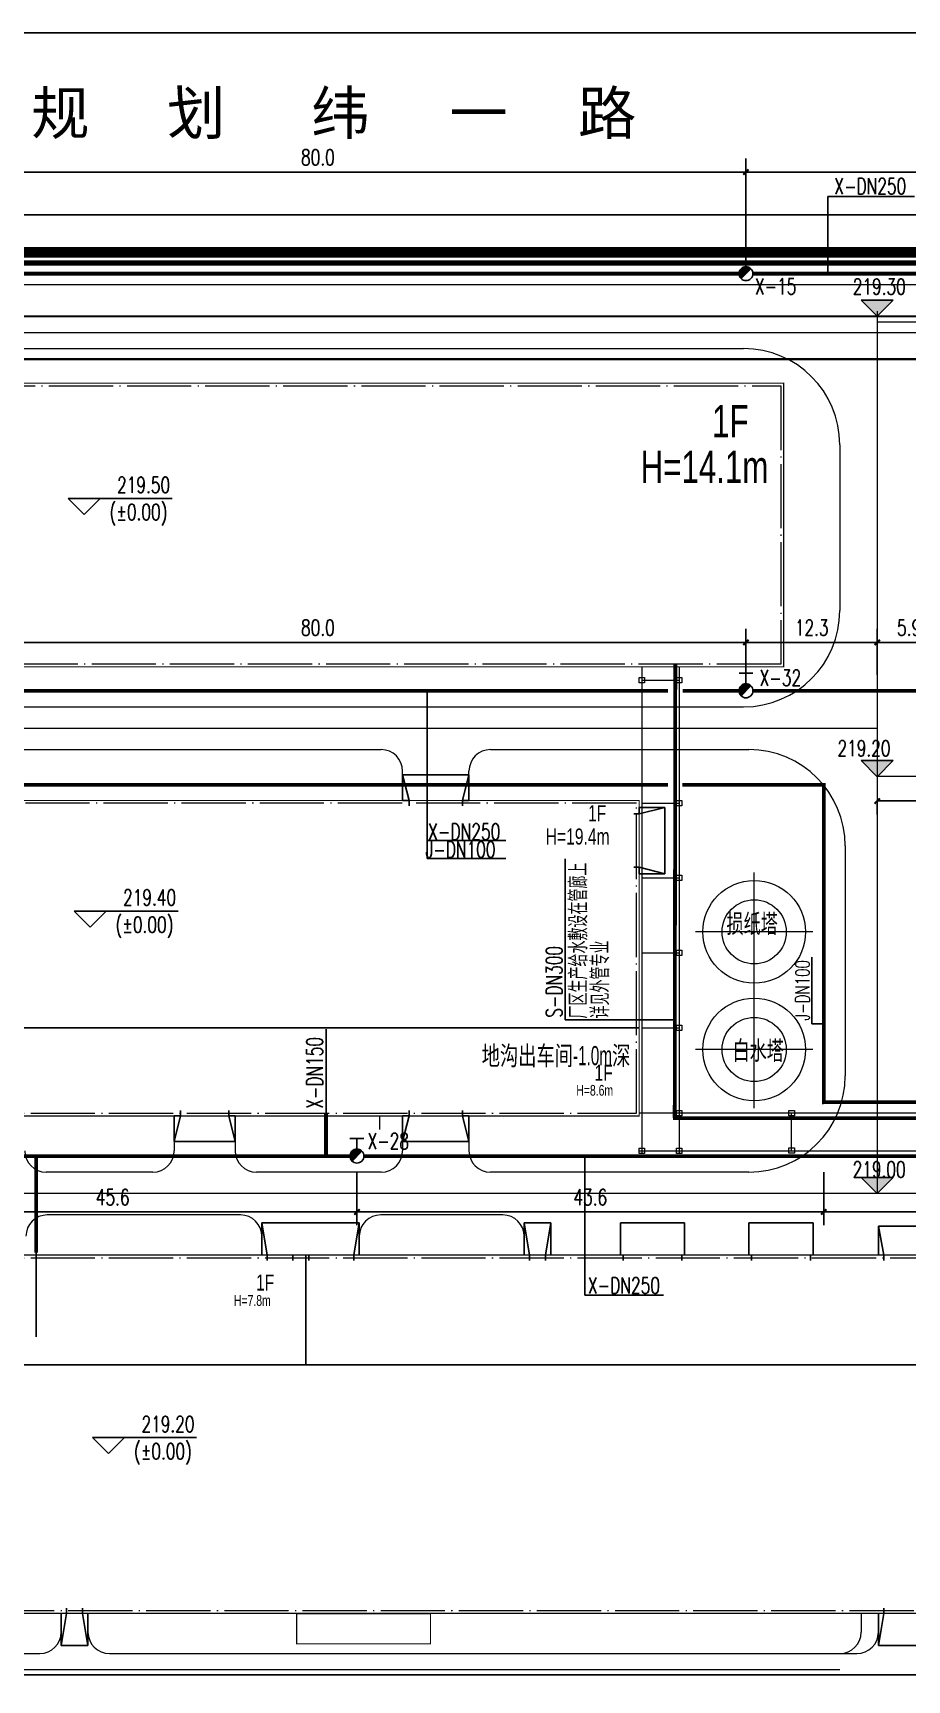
# Model space of a CAD drawing. Header units: metres. Extents: x 497246 to 997717, y 2998582 to 5998198.
# Drawn here: x 499333.1 to 499414.8, y 2999120.8 to 2999274.8 of the extents above; entities that cross this region are included whole.
import ezdxf
from ezdxf.enums import TextEntityAlignment as Align

# ---------------------------------------------------------------- set-up
doc = ezdxf.new("R2010")
doc.units = ezdxf.units.M
doc.header["$LTSCALE"] = 1000
for name, pattern in [('ACAD_ISO05W100', [34, 24, -3, 0.5, -3, 0.5, -3]), ('DASH', [0.35, 0.25, -0.1]), ('DASHED', [19.05, 12.7, -6.35]), ('DOTE', [2.42, 2, -0.2, 0.02, -0.2]), ('HIDDEN', [0.375, 0.25, -0.125]), ('PHANTOM2', [31.75, 15.875, -3.175, 3.175, -3.175, 3.175, -3.175])]:
    doc.linetypes.add(name, pattern=pattern)
doc.layers.get('0').update_dxf_attribs({"linetype": 'CONTINUOUS'})
doc.layers.get('Defpoints').update_dxf_attribs({"linetype": 'CONTINUOUS'})
for name, color, linetype in [('00-路名', 210, 'CONTINUOUS'), ('DIM_ELEV', 3, 'CONTINUOUS'), ('EQUIP_消火栓', 7, 'CONTINUOUS'), ('PIPE-消防', 1, 'CONTINUOUS'), ('PIPE-给水', 3, 'CONTINUOUS'), ('PUB_TEXT', 7, 'CONTINUOUS'), ('RD-侧石线', 5, 'CONTINUOUS'), ('RD-红线', 7, 'CONTINUOUS'), ('STAIR', 2, 'CONTINUOUS'), ('TWT_DIM', 3, 'CONTINUOUS'), ('围墙', 6, 'FENCELINE2'), ('图例层', 7, 'CONTINUOUS'), ('建筑', 7, 'CONTINUOUS'), ('建筑门坡散水', 9, 'CONTINUOUS'), ('文字', 255, 'CONTINUOUS'), ('用地边界', 7, 'CONTINUOUS'), ('红线', 1, 'PHANTOM2')]:
    doc.layers.add(name, color=color, linetype=linetype)
doc.layers.add('建筑轴线', color=1, linetype='DOTE', lineweight=15, plot=False)
for name, color, linetype, lineweight in [('桁架-管廊', 6, 'CONTINUOUS', 0), ('细线', 7, 'CONTINUOUS', 18), ('设备', 253, 'CONTINUOUS', 15), ('道路', 4, 'CONTINUOUS', 15), ('道路中线', 1, 'DOTE', 13)]:
    doc.layers.add(name, color=color, linetype=linetype, lineweight=lineweight)
doc.styles.add('_HZTXT', font='txt.shx', dxfattribs={"width": 0.8, "bigfont": 'HZTXT.shx'})
doc.styles.add('_TCH_DIM', font='SIMPLEX', dxfattribs={"bigfont": 'GBCBIG'})
doc.styles.add('_TCH_DIM_T3', font='SIMPLEX', dxfattribs={"width": 0.705882, "bigfont": 'GBCBIG'})
doc.styles.add('CLWD', font='ARIALN.TTF')
doc.styles.add('HZTXT', font='txt', dxfattribs={"width": 0.7, "bigfont": 'HZTXT'})
doc.styles.add('TG_LINETYPE', font='SIMPLEX', dxfattribs={"width": 0.8, "height": 3, "bigfont": 'HZTXT'})
doc.styles.add('亨利项目总图布置_2022_8_8_t3--03$0$亨利项目总图布置_2022_8_8_t3--02$0$CEC', font='ARIALN.TTF')
doc.styles.add('正等线体', font='simhei.ttf')
doc.linetypes.add('FENCELINE2', pattern='A,6.35,-2.54,[132,ltypeshp.shx,S=2.54,R=0,X=-2.54,Y=0],-2.54,25.4', length=36.83)
doc.linetypes.add('TG_J', pattern='A,2,-0.3,["J",TG_LINETYPE,S=0.1,R=0,X=-0.23,Y=-0.15],0', length=2.3)
doc.linetypes.add('TG_QS', pattern='A,3,-0.6,["QS",TG_LINETYPE,S=0.1,R=0,X=-0.52,Y=-0.15],0', length=3.6)
doc.linetypes.add('TG_S', pattern='A,2,-0.6,["S",TG_LINETYPE,S=0.1,R=0,X=-0.52,Y=-0.15],0', length=2.6)
doc.linetypes.add('TG_X', pattern='A,3,-0.3,["X",TG_LINETYPE,S=0.1,R=0,X=-0.23,Y=-0.15],0', length=3.3)
doc.dimstyles.new('_TWT_ARCH&&1', dxfattribs={"dimtxt": 1.4875, "dimasz": 0.5, "dimexe": 1.25, "dimexo": 1.5, "dimgap": 0.63125, "dimtad": 1, "dimdec": 1, "dimzin": 0, "dimdsep": 46, "dimtxsty": '_TCH_DIM_T3', "dimblk": 'ARCHTICK', "dimcen": 0.09, "dimclrt": 7, "dimazin": 2, "dimtfac": 1, "dimtdec": 1, "dimtix": 1, "dimtmove": 2, "dimatfit": 3, "dimfxl": 1, "dimtolj": 1, "dimtzin": 0, "dimarcsym": 0})

# ---------------------------------------------------------------- blocks, each defined once
blk = doc.blocks.new('A$C8b354ef7')
at = {"layer": '设备', "color": 1, "linetype": 'DOTE'}
for p, q in [((5.49, 0), (5.49, 11.02)), ((0, 5.51), (10.97, 5.51))]:
    blk.add_line(p, q, dxfattribs=at)
at = {"layer": '设备'}
blk.add_circle((5.49, 5.47), 4.8, dxfattribs=at)
at = {"layer": '设备', "linetype": 'HIDDEN'}
blk.add_circle((5.49, 5.47), 3, dxfattribs=at)
blk = doc.blocks.new('_ArchTick')
at = {"color": 0, "linetype": 'ByBlock', "const_width": 0.4}
blk.add_lwpolyline([(-0.5, -0.5), (0.5, 0.5)], dxfattribs=at)
blk = doc.blocks.new('*D332')
at = {"layer": 'Defpoints', "color": 0, "transparency": 16777216}
for p in [(499417.96, 2999217.86), (499412.02, 2999213.33), (499417.96, 2999213.33)]:
    blk.add_point(p, dxfattribs=at)
at = {"layer": 'TWT_DIM', "color": 0, "lineweight": -2, "transparency": 16777216}
for p, q in [((499412.02, 2999214.83), (499412.02, 2999219.11)), ((499417.96, 2999214.83), (499417.96, 2999219.11)), ((499412.02, 2999217.86), (499417.96, 2999217.86))]:
    blk.add_line(p, q, dxfattribs=at)
at = {"layer": 'TWT_DIM', "color": 0, "lineweight": -2, "transparency": 16777216, "xscale": 0.5, "yscale": 0.5, "zscale": 0.5, "rotation": 180}
blk.add_blockref('_ArchTick', (499412.02, 2999217.86), dxfattribs=at)
at = {"layer": 'TWT_DIM', "color": 0, "lineweight": -2, "transparency": 16777216, "xscale": 0.5, "yscale": 0.5, "zscale": 0.5}
blk.add_blockref('_ArchTick', (499417.96, 2999217.86), dxfattribs=at)
at = {"layer": 'TWT_DIM', "color": 7, "transparency": 16777216, "insert": (499414.99, 2999219.23), "char_height": 1.488, "attachment_point": 5, "style": '_TCH_DIM_T3'}
blk.add_mtext('\\A1;5.9', dxfattribs=at)
blk = doc.blocks.new('*D333')
at = {"layer": 'Defpoints', "color": 0, "transparency": 16777216}
for p in [(499412.02, 2999204.23), (499430.96, 2999204.23), (499430.96, 2999203.03)]:
    blk.add_point(p, dxfattribs=at)
at = {"layer": 'TWT_DIM', "color": 0, "lineweight": -2, "transparency": 16777216}
for p, q in [((499412.02, 2999203.03), (499430.96, 2999203.03)), ((499412.02, 2999202.73), (499412.02, 2999201.78)), ((499430.96, 2999202.73), (499430.96, 2999201.78))]:
    blk.add_line(p, q, dxfattribs=at)
at = {"layer": 'TWT_DIM', "color": 0, "lineweight": -2, "transparency": 16777216, "xscale": 0.5, "yscale": 0.5, "zscale": 0.5, "rotation": 180}
blk.add_blockref('_ArchTick', (499412.02, 2999203.03), dxfattribs=at)
at = {"layer": 'TWT_DIM', "color": 0, "lineweight": -2, "transparency": 16777216, "xscale": 0.5, "yscale": 0.5, "zscale": 0.5}
blk.add_blockref('_ArchTick', (499430.96, 2999203.03), dxfattribs=at)
at = {"layer": 'TWT_DIM', "color": 7, "transparency": 16777216, "insert": (499421.49, 2999204.4), "char_height": 1.488, "attachment_point": 5, "style": '_TCH_DIM_T3'}
blk.add_mtext('\\A1;18.9', dxfattribs=at)
blk = doc.blocks.new('*D377')
at = {"layer": 'Defpoints', "color": 0, "transparency": 16777216}
for p in [(499407.02, 2999169.83), (499427.67, 2999169.83), (499427.67, 2999164.61)]:
    blk.add_point(p, dxfattribs=at)
at = {"layer": 'TWT_DIM', "color": 0, "lineweight": -2, "transparency": 16777216}
for p, q in [((499407.02, 2999168.33), (499407.02, 2999163.36)), ((499427.67, 2999168.33), (499427.67, 2999163.36)), ((499407.02, 2999164.61), (499427.67, 2999164.61))]:
    blk.add_line(p, q, dxfattribs=at)
at = {"layer": 'TWT_DIM', "color": 0, "lineweight": -2, "transparency": 16777216, "xscale": 0.5, "yscale": 0.5, "zscale": 0.5, "rotation": 180}
blk.add_blockref('_ArchTick', (499407.02, 2999164.61), dxfattribs=at)
at = {"layer": 'TWT_DIM', "color": 0, "lineweight": -2, "transparency": 16777216, "xscale": 0.5, "yscale": 0.5, "zscale": 0.5}
blk.add_blockref('_ArchTick', (499427.67, 2999164.61), dxfattribs=at)
at = {"layer": 'TWT_DIM', "color": 7, "transparency": 16777216, "insert": (499417.34, 2999165.98), "char_height": 1.488, "attachment_point": 5, "style": '_TCH_DIM_T3'}
blk.add_mtext('\\A1;20.7', dxfattribs=at)
blk = doc.blocks.new('*D378')
at = {"layer": 'Defpoints', "color": 0, "transparency": 16777216}
for p in [(499363.4, 2999169.83), (499407.02, 2999169.83), (499407.02, 2999164.61)]:
    blk.add_point(p, dxfattribs=at)
at = {"layer": 'TWT_DIM', "color": 0, "lineweight": -2, "transparency": 16777216}
for p, q in [((499363.4, 2999168.33), (499363.4, 2999163.36)), ((499407.02, 2999168.33), (499407.02, 2999163.36)), ((499363.4, 2999164.61), (499407.02, 2999164.61))]:
    blk.add_line(p, q, dxfattribs=at)
at = {"layer": 'TWT_DIM', "color": 0, "lineweight": -2, "transparency": 16777216, "xscale": 0.5, "yscale": 0.5, "zscale": 0.5, "rotation": 180}
blk.add_blockref('_ArchTick', (499363.4, 2999164.61), dxfattribs=at)
at = {"layer": 'TWT_DIM', "color": 0, "lineweight": -2, "transparency": 16777216, "xscale": 0.5, "yscale": 0.5, "zscale": 0.5}
blk.add_blockref('_ArchTick', (499407.02, 2999164.61), dxfattribs=at)
at = {"layer": 'TWT_DIM', "color": 7, "transparency": 16777216, "insert": (499385.21, 2999165.98), "char_height": 1.488, "attachment_point": 5, "style": '_TCH_DIM_T3'}
blk.add_mtext('\\A1;43.6', dxfattribs=at)
blk = doc.blocks.new('*D379')
at = {"layer": 'Defpoints', "color": 0, "transparency": 16777216}
for p in [(499317.76, 2999169.83), (499363.4, 2999169.83), (499363.4, 2999164.61)]:
    blk.add_point(p, dxfattribs=at)
at = {"layer": 'TWT_DIM', "color": 0, "lineweight": -2, "transparency": 16777216}
for p, q in [((499317.76, 2999168.33), (499317.76, 2999163.36)), ((499363.4, 2999168.33), (499363.4, 2999163.36)), ((499317.76, 2999164.61), (499363.4, 2999164.61))]:
    blk.add_line(p, q, dxfattribs=at)
at = {"layer": 'TWT_DIM', "color": 0, "lineweight": -2, "transparency": 16777216, "xscale": 0.5, "yscale": 0.5, "zscale": 0.5, "rotation": 180}
blk.add_blockref('_ArchTick', (499317.76, 2999164.61), dxfattribs=at)
at = {"layer": 'TWT_DIM', "color": 0, "lineweight": -2, "transparency": 16777216, "xscale": 0.5, "yscale": 0.5, "zscale": 0.5}
blk.add_blockref('_ArchTick', (499363.4, 2999164.61), dxfattribs=at)
at = {"layer": 'TWT_DIM', "color": 7, "transparency": 16777216, "insert": (499340.58, 2999165.98), "char_height": 1.488, "attachment_point": 5, "style": '_TCH_DIM_T3'}
blk.add_mtext('\\A1;45.6', dxfattribs=at)
blk = doc.blocks.new('*D409')
at = {"layer": 'Defpoints', "color": 0, "transparency": 16777216}
for p in [(499399.75, 2999261.83), (499319.75, 2999252.33), (499399.75, 2999252.33)]:
    blk.add_point(p, dxfattribs=at)
at = {"layer": 'TWT_DIM', "color": 0, "lineweight": -2, "transparency": 16777216}
for p, q in [((499319.75, 2999253.83), (499319.75, 2999263.08)), ((499399.75, 2999253.83), (499399.75, 2999263.08)), ((499319.75, 2999261.83), (499399.75, 2999261.83))]:
    blk.add_line(p, q, dxfattribs=at)
at = {"layer": 'TWT_DIM', "color": 0, "lineweight": -2, "transparency": 16777216, "xscale": 0.5, "yscale": 0.5, "zscale": 0.5, "rotation": 180}
blk.add_blockref('_ArchTick', (499319.75, 2999261.83), dxfattribs=at)
at = {"layer": 'TWT_DIM', "color": 0, "lineweight": -2, "transparency": 16777216, "xscale": 0.5, "yscale": 0.5, "zscale": 0.5}
blk.add_blockref('_ArchTick', (499399.75, 2999261.83), dxfattribs=at)
at = {"layer": 'TWT_DIM', "color": 7, "transparency": 16777216, "insert": (499359.75, 2999263.2), "char_height": 1.488, "attachment_point": 5, "style": '_TCH_DIM_T3'}
blk.add_mtext('\\A1;80.0', dxfattribs=at)
blk = doc.blocks.new('*D410')
at = {"layer": 'Defpoints', "color": 0, "transparency": 16777216}
for p in [(499473.72, 2999261.83), (499399.75, 2999252.33), (499473.72, 2999252.33)]:
    blk.add_point(p, dxfattribs=at)
at = {"layer": 'TWT_DIM', "color": 0, "lineweight": -2, "transparency": 16777216}
for p, q in [((499399.75, 2999253.83), (499399.75, 2999263.08)), ((499473.72, 2999253.83), (499473.72, 2999263.08)), ((499399.75, 2999261.83), (499473.72, 2999261.83))]:
    blk.add_line(p, q, dxfattribs=at)
at = {"layer": 'TWT_DIM', "color": 0, "lineweight": -2, "transparency": 16777216, "xscale": 0.5, "yscale": 0.5, "zscale": 0.5, "rotation": 180}
blk.add_blockref('_ArchTick', (499399.75, 2999261.83), dxfattribs=at)
at = {"layer": 'TWT_DIM', "color": 0, "lineweight": -2, "transparency": 16777216, "xscale": 0.5, "yscale": 0.5, "zscale": 0.5}
blk.add_blockref('_ArchTick', (499473.72, 2999261.83), dxfattribs=at)
at = {"layer": 'TWT_DIM', "color": 7, "transparency": 16777216, "insert": (499436.74, 2999263.2), "char_height": 1.488, "attachment_point": 5, "style": '_TCH_DIM_T3'}
blk.add_mtext('\\A1;74.0', dxfattribs=at)
blk = doc.blocks.new('*D418')
at = {"layer": 'Defpoints', "color": 0, "transparency": 16777216}
for p in [(499399.75, 2999217.86), (499319.75, 2999213.33), (499399.75, 2999213.33)]:
    blk.add_point(p, dxfattribs=at)
at = {"layer": 'TWT_DIM', "color": 0, "lineweight": -2, "transparency": 16777216}
for p, q in [((499319.75, 2999214.83), (499319.75, 2999219.11)), ((499399.75, 2999214.83), (499399.75, 2999219.11)), ((499319.75, 2999217.86), (499399.75, 2999217.86))]:
    blk.add_line(p, q, dxfattribs=at)
at = {"layer": 'TWT_DIM', "color": 0, "lineweight": -2, "transparency": 16777216, "xscale": 0.5, "yscale": 0.5, "zscale": 0.5, "rotation": 180}
blk.add_blockref('_ArchTick', (499319.75, 2999217.86), dxfattribs=at)
at = {"layer": 'TWT_DIM', "color": 0, "lineweight": -2, "transparency": 16777216, "xscale": 0.5, "yscale": 0.5, "zscale": 0.5}
blk.add_blockref('_ArchTick', (499399.75, 2999217.86), dxfattribs=at)
at = {"layer": 'TWT_DIM', "color": 7, "transparency": 16777216, "insert": (499359.75, 2999219.23), "char_height": 1.488, "attachment_point": 5, "style": '_TCH_DIM_T3'}
blk.add_mtext('\\A1;80.0', dxfattribs=at)
blk = doc.blocks.new('*D419')
at = {"layer": 'Defpoints', "color": 0, "transparency": 16777216}
for p in [(499412.02, 2999217.86), (499399.75, 2999213.33), (499412.02, 2999213.33)]:
    blk.add_point(p, dxfattribs=at)
at = {"layer": 'TWT_DIM', "color": 0, "lineweight": -2, "transparency": 16777216}
for p, q in [((499399.75, 2999214.83), (499399.75, 2999219.11)), ((499412.02, 2999214.83), (499412.02, 2999219.11)), ((499399.75, 2999217.86), (499412.02, 2999217.86))]:
    blk.add_line(p, q, dxfattribs=at)
at = {"layer": 'TWT_DIM', "color": 0, "lineweight": -2, "transparency": 16777216, "xscale": 0.5, "yscale": 0.5, "zscale": 0.5, "rotation": 180}
blk.add_blockref('_ArchTick', (499399.75, 2999217.86), dxfattribs=at)
at = {"layer": 'TWT_DIM', "color": 0, "lineweight": -2, "transparency": 16777216, "xscale": 0.5, "yscale": 0.5, "zscale": 0.5}
blk.add_blockref('_ArchTick', (499412.02, 2999217.86), dxfattribs=at)
at = {"layer": 'TWT_DIM', "color": 7, "transparency": 16777216, "insert": (499405.89, 2999219.23), "char_height": 1.488, "attachment_point": 5, "style": '_TCH_DIM_T3'}
blk.add_mtext('\\A1;12.3', dxfattribs=at)
blk = doc.blocks.new('$TwtSys$00000385')
for p, q in [((0, 331), (-130, 331)), ((0, 331), (0, 131)), ((0, 331), (130, 331)), ((92, 92), (-92, -92))]:
    blk.add_line(p, q)
for start, end in [(135, 315), (315, 135)]:
    blk.add_arc((0, 0), 131, start, end)
at = {"color": 0}
for points in [[(-34, 127), (-127, 34), (34, 127), (-127, -34)], [(-93, 93), (-93, 93), (-34, 127), (-127, 34)], [(34, 127), (-127, -34), (93, 93), (-93, -93)]]:
    blk.add_solid(points, dxfattribs=at)

msp = doc.modelspace()

# ---------------------------------------------------------------- hatches: boundary and pattern name
at = {"layer": 'DIM_ELEV'}
for points in [[(499412.01, 2999248.34), (499410.51, 2999249.84), (499413.51, 2999249.84)], [(499412.01, 2999205.3), (499410.51, 2999206.8), (499413.51, 2999206.8)], [(499412, 2999166.33), (499410.5, 2999167.83), (499413.5, 2999167.83)]]:
    msp.add_hatch(color=0, dxfattribs=at).paths.add_polyline_path(points)
at = {"layer": 'PIPE-给水', "linetype": 'TG_J'}
for points in [[(499407.02, 2999204.53), (499407.02, 2999204.71), (499407.19, 2999204.71)], [(499407.02, 2999204.53), (499407.19, 2999204.53), (499407.19, 2999204.71)], [(499407.02, 2999174.86), (499406.84, 2999174.86), (499406.84, 2999174.68)]]:
    msp.add_hatch(color=80, dxfattribs=at).paths.add_polyline_path(points)
at = {"layer": 'PIPE-给水'}
msp.add_hatch(color=0, dxfattribs=at).paths.add_polyline_path([(499407.02, 2999174.86), (499407.02, 2999174.68), (499406.84, 2999174.68)])
at = {"layer": 'PIPE-给水', "linetype": 'TG_S'}
for points in [[(499393.09, 2999173.38), (499392.92, 2999173.38), (499392.92, 2999173.2)], [(499393.09, 2999173.38), (499393.09, 2999173.2), (499392.92, 2999173.2)]]:
    msp.add_hatch(color=111, dxfattribs=at).paths.add_polyline_path(points)

# ---------------------------------------------------------------- linework, layer by layer
at = {"color": 0}
msp.add_line((499357.77, 2999127.08), (499370.27, 2999127.08), dxfattribs=at)
at = {"layer": 'DIM_ELEV', "color": 0}
for p, q in [((499412.01, 2999248.34), (499410.51, 2999249.84)), ((499410.51, 2999249.84), (499413.51, 2999249.84)), ((499412.01, 2999248.34), (499413.51, 2999249.84)), ((499412.01, 2999205.3), (499410.51, 2999206.8)), ((499410.51, 2999206.8), (499413.51, 2999206.8)), ((499412.01, 2999205.3), (499413.51, 2999206.8)), ((499412, 2999166.33), (499410.5, 2999167.83)), ((499410.5, 2999167.83), (499413.5, 2999167.83)), ((499412, 2999166.33), (499413.5, 2999167.83))]:
    msp.add_line(p, q, dxfattribs=at)
at = {"layer": 'PIPE-消防', "color": 70, "linetype": 'ByBlock'}
for p, q in [((499407.4, 2999259.55), (499407.4, 2999252.33)), ((499369.96, 2999213.33), (499369.96, 2999197.64)), ((499382.86, 2999182.57), (499393.11, 2999182.57)), ((499407.02, 2999182.2), (499405.89, 2999182.2)), ((499384.69, 2999169.83), (499384.69, 2999156.82))]:
    msp.add_line(p, q, dxfattribs=at)
at = {"layer": 'PIPE-消防', "color": 70, "linetype": 'TG_X', "ltscale": 700}
for p, q in [((499360.51, 2999181.71), (499360.51, 2999173.86)), ((499333.42, 2999160.79), (499333.42, 2999152.94))]:
    msp.add_line(p, q, dxfattribs=at)
at = {"layer": 'PIPE-消防', "linetype": 'TG_X', "ltscale": 0.005, "const_width": 0.35}
for points in [[(499320.41, 2999252.33), (499399.1, 2999252.33)], [(499400.41, 2999252.33), (499473.27, 2999252.33)], [(499320.41, 2999213.33), (499392.47, 2999213.33)], [(499393.82, 2999213.33), (499399.1, 2999213.33)], [(499400.41, 2999213.33), (499417.96, 2999213.33)], [(499321.43, 2999169.83), (499333.42, 2999169.83)], [(499333.42, 2999169.83), (499360.4, 2999169.83)], [(499360.4, 2999169.83), (499360.51, 2999169.83)], [(499360.51, 2999169.83), (499362.75, 2999169.83)], [(499364.06, 2999169.83), (499441.52, 2999169.83)]]:
    msp.add_lwpolyline(points, dxfattribs=at)
at = {"layer": 'PIPE-消防', "linetype": 'TG_X', "ltscale": 0.0025, "const_width": 0.35}
for points in [[(499360.51, 2999169.83), (499360.51, 2999173.86)], [(499333.42, 2999160.79), (499333.42, 2999169.83)]]:
    msp.add_lwpolyline(points, dxfattribs=at)
at = {"layer": 'PIPE-给水', "color": 70, "linetype": 'ByBlock'}
for p, q in [((499415.49, 2999259.55), (499407.4, 2999259.55)), ((499377.3, 2999199.35), (499369.96, 2999199.35)), ((499377.3, 2999197.64), (499369.96, 2999197.64)), ((499382.86, 2999197.61), (499382.86, 2999182.57)), ((499405.89, 2999188.44), (499405.89, 2999182.2)), ((499392.03, 2999156.82), (499384.69, 2999156.82))]:
    msp.add_line(p, q, dxfattribs=at)
at = {"layer": 'PIPE-给水', "color": 111, "linetype": 'TG_S', "ltscale": 0.004, "const_width": 0.35}
for points in [[(499393.09, 2999173.38), (499393.15, 2999215.83)], [(499446.5, 2999173.38), (499393.09, 2999173.38)]]:
    msp.add_lwpolyline(points, dxfattribs=at)
at = {"layer": 'PIPE-给水', "color": 80, "linetype": 'TG_J', "ltscale": 0.004, "const_width": 0.35}
for points in [[(499282.27, 2999204.53), (499392.46, 2999204.53)], [(499393.81, 2999204.53), (499407.02, 2999204.53)], [(499407.02, 2999174.86), (499407.02, 2999204.53)]]:
    msp.add_lwpolyline(points, dxfattribs=at)
at = {"layer": 'PIPE-给水', "color": 0, "ltscale": 0.05, "const_width": 0.35}
msp.add_lwpolyline([(499407.02, 2999174.86), (499427.67, 2999174.86)], dxfattribs=at)
at = {"layer": 'RD-侧石线', "color": 5, "ltscale": 0.1}
for p, q in [((499687.85, 2999274.83), (499162.98, 2999274.83)), ((499616.02, 2999257.83), (499243.49, 2999257.83))]:
    msp.add_line(p, q, dxfattribs=at)
at = {"layer": 'RD-红线', "ltscale": 0.1}
msp.add_lwpolyline([(499226.8, 2999232.92), (499226.75, 2999234.33, -0.414214), (499246.75, 2999254.33), (499642.36, 2999254.33)], format="xyb", dxfattribs=at)
msp.add_lwpolyline([(499226.8, 2999232.92), (499226.75, 2999234.33, -0.414214), (499246.75, 2999254.33), (499642.36, 2999254.33)], format="xyb", dxfattribs=at)
at = {"layer": 'STAIR'}
for p, q in [((499381.52, 2999163.58), (499379.02, 2999163.58)), ((499335.77, 2999124.08), (499335.77, 2999127.08)), ((499336.27, 2999127.08), (499335.77, 2999124.08)), ((499337.77, 2999127.08), (499338.27, 2999124.08)), ((499338.27, 2999124.08), (499338.27, 2999127.08)), ((499412.12, 2999124.08), (499412.12, 2999127.08)), ((499412.62, 2999127.08), (499412.12, 2999124.08)), ((499335.77, 2999124.08), (499338.27, 2999124.08)), ((499412.12, 2999124.08), (499417.92, 2999124.08))]:
    msp.add_line(p, q, dxfattribs=at)
at = {"layer": '围墙', "ltscale": 0.3, "const_width": 0.5, "flags": 128}
msp.add_lwpolyline([(499230.35, 2999162.67, 0.01723), (499227.8, 2999232.97), (499227.75, 2999234.35, -0.413944), (499246.75, 2999253.33), (499621.24, 2999253.33)], format="xyb", dxfattribs=at)
at = {"layer": '图例层', "color": 1, "linetype": 'DASHED', "ltscale": 0.5}
msp.add_line((499245.26, 2999248.33), (499631.02, 2999248.33), dxfattribs=at)
at = {"layer": '图例层', "color": 1, "linetype": 'DASHED', "ltscale": 0.5, "const_width": 0.2}
msp.add_lwpolyline([(499250.73, 2999248.33), (499634.72, 2999248.33)], dxfattribs=at)
at = {"layer": '图例层', "color": 11, "linetype": 'DASH', "ltscale": 20, "const_width": 0.2, "flags": 128}
msp.add_lwpolyline([(499251.1, 2999244.33), (499631.99, 2999244.33)], dxfattribs=at)
at = {"layer": '建筑', "linetype": 'Continuous'}
msp.add_line((499237.77, 2999181.83), (499389.77, 2999181.83), dxfattribs=at)
at = {"layer": '建筑'}
for p, q in [((499358.62, 2999150.33), (499358.62, 2999160.58)), ((499357.77, 2999127.08), (499370.27, 2999127.08))]:
    msp.add_line(p, q, dxfattribs=at)
at = {"layer": '建筑', "linetype": 'Continuous', "const_width": 0.1}
for points in [[(499403.27, 2999242.08), (499403.27, 2999215.58), (499237.77, 2999215.58), (499237.77, 2999233.08), (499246.77, 2999233.08), (499246.77, 2999242.08)], [(499237.77, 2999173.58), (499389.77, 2999173.58), (499389.77, 2999203.08), (499237.77, 2999203.08)], [(499237.77, 2999127.08), (499249.77, 2999127.08), (499249.77, 2999124.23), (499279.97, 2999124.23), (499279.97, 2999127.08), (499357.77, 2999127.08), (499357.77, 2999124.23), (499370.27, 2999124.23), (499370.27, 2999127.08), (499430.27, 2999127.08), (499430.27, 2999160.58), (499237.77, 2999160.58)]]:
    msp.add_lwpolyline(points, close=True, dxfattribs=at)
at = {"layer": '建筑', "flags": 128}
msp.add_lwpolyline([(499430.27, 2999150.33), (499237.77, 2999150.33)], dxfattribs=at)
at = {"layer": '建筑轴线', "ltscale": 0.003}
for points in [[(499403.02, 2999241.83), (499403.02, 2999215.83), (499238.02, 2999215.83), (499238.02, 2999232.83), (499247.02, 2999232.83), (499247.02, 2999241.83)], [(499238.02, 2999173.83), (499389.52, 2999173.83), (499389.52, 2999202.83), (499238.02, 2999202.83)], [(499238.02, 2999160.33), (499430.02, 2999160.33), (499430.02, 2999127.33), (499238.02, 2999127.33)]]:
    msp.add_lwpolyline(points, close=True, dxfattribs=at)
at = {"layer": '建筑门坡散水', "linetype": 'Continuous'}
for p, q in [((499373.87, 2999205.48), (499367.67, 2999205.48)), ((499367.67, 2999205.48), (499367.67, 2999203.08)), ((499368.27, 2999203.08), (499367.67, 2999205.48)), ((499373.87, 2999205.48), (499373.27, 2999203.08)), ((499373.87, 2999203.08), (499373.87, 2999205.48)), ((499367.67, 2999203.08), (499368.27, 2999203.08)), ((499368.27, 2999203.08), (499368.27, 2999202.58)), ((499373.27, 2999203.08), (499373.87, 2999203.08)), ((499373.27, 2999203.08), (499373.27, 2999202.58)), ((499392.17, 2999202.43), (499389.77, 2999202.43)), ((499389.77, 2999202.43), (499389.77, 2999201.83)), ((499389.77, 2999201.83), (499392.17, 2999202.43)), ((499392.17, 2999201.83), (499392.17, 2999202.43)), ((499389.77, 2999201.83), (499389.27, 2999201.83)), ((499392.17, 2999196.83), (499392.17, 2999201.83)), ((499389.77, 2999196.83), (499389.27, 2999196.83)), ((499392.17, 2999196.23), (499389.77, 2999196.83)), ((499389.77, 2999196.83), (499389.77, 2999196.23)), ((499389.77, 2999196.23), (499392.17, 2999196.23)), ((499392.17, 2999196.23), (499392.17, 2999196.83)), ((499346.32, 2999171.18), (499346.92, 2999173.58)), ((499346.92, 2999173.58), (499346.32, 2999173.58)), ((499346.32, 2999173.58), (499346.32, 2999171.18)), ((499346.92, 2999173.58), (499346.92, 2999174.08)), ((499351.42, 2999173.58), (499351.42, 2999174.08)), ((499352.02, 2999173.58), (499351.42, 2999173.58)), ((499351.42, 2999173.58), (499352.02, 2999171.18)), ((499352.02, 2999171.18), (499352.02, 2999173.58)), ((499367.67, 2999171.18), (499368.27, 2999173.58)), ((499368.27, 2999173.58), (499367.67, 2999173.58)), ((499367.67, 2999173.58), (499367.67, 2999171.18)), ((499368.27, 2999173.58), (499368.27, 2999174.08)), ((499373.27, 2999173.58), (499373.27, 2999174.08)), ((499373.87, 2999173.58), (499373.27, 2999173.58)), ((499373.27, 2999173.58), (499373.87, 2999171.18)), ((499373.87, 2999171.18), (499373.87, 2999173.58)), ((499346.32, 2999171.18), (499346.92, 2999171.18)), ((499346.92, 2999171.18), (499351.42, 2999171.18)), ((499351.42, 2999171.18), (499352.02, 2999171.18)), ((499367.67, 2999171.18), (499368.27, 2999171.18)), ((499368.27, 2999171.18), (499373.27, 2999171.18)), ((499373.27, 2999171.18), (499373.87, 2999171.18)), ((499363.62, 2999163.58), (499354.52, 2999163.58)), ((499354.52, 2999163.58), (499354.52, 2999160.58)), ((499355.02, 2999160.58), (499354.52, 2999163.58)), ((499363.12, 2999160.58), (499363.62, 2999163.58)), ((499363.62, 2999163.58), (499363.62, 2999160.58)), ((499381.52, 2999163.58), (499379.02, 2999163.58)), ((499379.02, 2999163.58), (499379.02, 2999160.58)), ((499379.52, 2999160.58), (499379.02, 2999163.58)), ((499381.02, 2999160.58), (499381.52, 2999163.58)), ((499381.52, 2999163.58), (499381.52, 2999160.58)), ((499394.02, 2999163.58), (499388.02, 2999163.58)), ((499388.02, 2999163.58), (499388.02, 2999160.58)), ((499394.02, 2999163.58), (499394.02, 2999160.58)), ((499406.02, 2999163.58), (499400.02, 2999163.58)), ((499400.02, 2999163.58), (499400.02, 2999160.58)), ((499406.02, 2999163.58), (499406.02, 2999160.58)), ((499417.92, 2999163.28), (499412.12, 2999163.28)), ((499412.12, 2999163.28), (499412.12, 2999160.58)), ((499412.62, 2999160.58), (499412.12, 2999163.28)), ((499355.02, 2999160.58), (499355.02, 2999160.08)), ((499357.42, 2999160.58), (499357.42, 2999160.08)), ((499358.92, 2999160.58), (499358.92, 2999160.08)), ((499363.12, 2999160.58), (499363.12, 2999160.08)), ((499379.52, 2999160.58), (499379.52, 2999160.08)), ((499381.02, 2999160.58), (499381.02, 2999160.08)), ((499388.27, 2999160.58), (499388.27, 2999160.08)), ((499393.77, 2999160.58), (499393.77, 2999160.08)), ((499400.27, 2999160.58), (499400.27, 2999160.08)), ((499405.77, 2999160.58), (499405.77, 2999160.08)), ((499412.62, 2999160.58), (499412.62, 2999160.08)), ((499335.77, 2999124.08), (499335.77, 2999127.08)), ((499336.27, 2999127.08), (499335.77, 2999124.08)), ((499336.27, 2999127.08), (499336.27, 2999127.58)), ((499337.77, 2999127.08), (499337.77, 2999127.58)), ((499337.77, 2999127.08), (499338.27, 2999124.08)), ((499338.27, 2999124.08), (499338.27, 2999127.08)), ((499412.12, 2999124.08), (499412.12, 2999127.08)), ((499412.62, 2999127.08), (499412.12, 2999124.08)), ((499412.62, 2999127.08), (499412.62, 2999127.58)), ((499335.77, 2999124.08), (499338.27, 2999124.08)), ((499412.12, 2999124.08), (499417.92, 2999124.08))]:
    msp.add_line(p, q, dxfattribs=at)
at = {"layer": '文字', "color": 0}
for p, q in [((499337.92, 2999229.8), (499336.42, 2999231.3)), ((499336.42, 2999231.3), (499346.14, 2999231.3)), ((499337.92, 2999229.8), (499339.42, 2999231.3)), ((499338.48, 2999191.24), (499336.98, 2999192.74)), ((499336.98, 2999192.74), (499346.7, 2999192.74)), ((499338.48, 2999191.24), (499339.98, 2999192.74)), ((499340.19, 2999142.01), (499338.69, 2999143.51)), ((499338.69, 2999143.51), (499348.42, 2999143.51)), ((499340.19, 2999142.01), (499341.69, 2999143.51))]:
    msp.add_line(p, q, dxfattribs=at)
at = {"layer": '桁架-管廊', "linetype": 'ByBlock', "ltscale": 0.2}
msp.add_line((499404.02, 2999170.34), (499404.02, 2999173.84), dxfattribs=at)
for points in [[(499389.77, 2999214.58), (499390.27, 2999214.58), (499390.27, 2999214.08), (499389.77, 2999214.08)], [(499393.27, 2999214.58), (499393.77, 2999214.58), (499393.77, 2999214.08), (499393.27, 2999214.08)], [(499393.27, 2999203.08), (499393.77, 2999203.08), (499393.77, 2999202.58), (499393.27, 2999202.58)], [(499393.27, 2999196.08), (499393.77, 2999196.08), (499393.77, 2999195.58), (499393.27, 2999195.58)], [(499393.27, 2999189.08), (499393.77, 2999189.08), (499393.77, 2999188.58), (499393.27, 2999188.58)], [(499393.27, 2999182.08), (499393.77, 2999182.08), (499393.77, 2999181.58), (499393.27, 2999181.58)], [(499393.27, 2999174.08), (499393.77, 2999174.08), (499393.77, 2999173.58), (499393.27, 2999173.58)], [(499393.27, 2999174.08), (499393.77, 2999174.08), (499393.77, 2999173.58), (499393.27, 2999173.58)], [(499403.77, 2999174.09), (499404.27, 2999174.09), (499404.27, 2999173.59), (499403.77, 2999173.59)], [(499389.77, 2999170.58), (499390.27, 2999170.58), (499390.27, 2999170.08), (499389.77, 2999170.08)], [(499389.77, 2999170.58), (499390.27, 2999170.58), (499390.27, 2999170.08), (499389.77, 2999170.08)], [(499393.27, 2999170.58), (499393.77, 2999170.58), (499393.77, 2999170.08), (499393.27, 2999170.08)], [(499393.27, 2999170.58), (499393.77, 2999170.58), (499393.77, 2999170.08), (499393.27, 2999170.08)], [(499403.77, 2999170.59), (499404.27, 2999170.59), (499404.27, 2999170.09), (499403.77, 2999170.09)]]:
    msp.add_lwpolyline(points, close=True, dxfattribs=at)
for points in [[(499390.01, 2999215.58), (499390.02, 2999170.08)], [(499390.02, 2999214.33), (499393.52, 2999214.33)], [(499393.51, 2999215.58), (499393.52, 2999170.08)], [(499390.02, 2999202.83), (499393.52, 2999202.83)], [(499390.02, 2999195.83), (499393.52, 2999195.83)], [(499390.02, 2999188.83), (499393.52, 2999188.83)], [(499390.02, 2999181.83), (499393.52, 2999181.83)], [(499389.77, 2999170.33), (499447.02, 2999170.33), (499447.02, 2999173.83), (499389.79, 2999173.83)]]:
    msp.add_lwpolyline(points, dxfattribs=at)
at = {"layer": '用地边界', "color": 0}
msp.add_lwpolyline([(499742.16, 2999254.33), (499246.75, 2999254.33, 0.414214), (499226.75, 2999234.33), (499226.8, 2999232.92, -0.017235), (499229.35, 2999162.67), (499229.64, 2998995.3), (499233.19, 2998970.3), (499233.27, 2998924.83, 0.37059), (499250.26, 2998905.06), (499251.44, 2998904.92), (499253.27, 2998904.83), (499320.28, 2998904.83), (499345.28, 2998901.33), (499702.38, 2998901.33)], format="xyb", dxfattribs=at)
at = {"layer": '红线', "color": 1, "linetype": 'ACAD_ISO05W100', "flags": 128}
for const_width in [1, 1, 1, 1, 0.7, 0.7, 0.7, 0.7]:
    msp.add_lwpolyline([(499639.31, 2999254.33), (499646.01, 2999158.94), (499651.61, 2999129.26), (499659.02, 2999023.72), (499657.63, 2998993.55), (499664.11, 2998901.33), (499345.28, 2998901.33), (499320.28, 2998904.83), (499253.27, 2998904.83), (499251.44, 2998904.92), (499250.26, 2998905.06, -0.37059), (499233.27, 2998924.83), (499233.19, 2998970.3), (499229.64, 2998995.3), (499229.35, 2999162.67, 0.017235), (499226.8, 2999232.92), (499226.75, 2999234.33, -0.414214), (499246.75, 2999254.33), (499639.31, 2999254.33)], format="xyb", close=True, dxfattribs=dict(at, const_width=const_width))
at = {"layer": '道路', "linetype": 'ByBlock', "lineweight": 0, "ltscale": 0.2}
for p, q in [((499245.32, 2999251.33), (499618.41, 2999251.33)), ((499249.11, 2999246.83), (499635.99, 2999246.83)), ((499249.11, 2999245.33), (499399.52, 2999245.33)), ((499408.52, 2999236.33), (499408.52, 2999220.83)), ((499242.43, 2999211.83), (499399.52, 2999211.83)), ((499264.87, 2999207.83), (499365.67, 2999207.83)), ((499375.87, 2999207.83), (499400.02, 2999207.83)), ((499367.67, 2999203.08), (499367.67, 2999205.83)), ((499373.87, 2999203.08), (499373.87, 2999205.83)), ((499409.02, 2999198.83), (499409.02, 2999177.33)), ((499346.32, 2999173.58), (499346.32, 2999170.33)), ((499352.02, 2999173.58), (499352.02, 2999170.33)), ((499365.52, 2999173.58), (499365.52, 2999172.33)), ((499367.67, 2999173.58), (499367.67, 2999170.33)), ((499373.87, 2999173.58), (499373.87, 2999170.33)), ((499344.32, 2999168.33), (499334.37, 2999168.33)), ((499365.67, 2999168.33), (499354.02, 2999168.33)), ((499400.02, 2999168.33), (499375.87, 2999168.33)), ((499352.52, 2999164.33), (499334.47, 2999164.33)), ((499377.02, 2999164.33), (499365.62, 2999164.33)), ((499354.52, 2999160.58), (499354.52, 2999162.33)), ((499363.62, 2999160.58), (499363.62, 2999162.33)), ((499379.02, 2999160.58), (499379.02, 2999162.33)), ((499335.77, 2999127.08), (499335.77, 2999125.33)), ((499338.27, 2999127.08), (499338.27, 2999125.33)), ((499410.52, 2999127.08), (499410.52, 2999125.33)), ((499412.12, 2999127.08), (499412.12, 2999125.33)), ((499245.42, 2999123.33), (499333.77, 2999123.33)), ((499340.27, 2999123.33), (499410.12, 2999123.33)), ((499244.4, 2999121.83), (499408.52, 2999121.83))]:
    msp.add_line(p, q, dxfattribs=at)
for centre, radius, start, end in [((499399.52, 2999236.33), 9, 0, 90), ((499399.52, 2999220.83), 9, 270, 0), ((499365.67, 2999205.83), 2, 0, 90), ((499375.87, 2999205.83), 2, 90, 180), ((499400.02, 2999198.83), 9, 0, 90), ((499400.02, 2999177.33), 9, 270, 0), ((499334.37, 2999170.33), 2, 180, 270), ((499344.32, 2999170.33), 2, 270, 0), ((499354.02, 2999170.33), 2, 180, 270), ((499365.67, 2999170.33), 2, 270, 0), ((499375.87, 2999170.33), 2, 180, 270), ((499334.47, 2999162.33), 2, 90, 180), ((499352.52, 2999162.33), 2, 0, 90), ((499365.62, 2999162.33), 2, 90, 180), ((499377.02, 2999162.33), 2, 0, 90), ((499333.77, 2999125.33), 2, 270, 0), ((499340.27, 2999125.33), 2, 180, 270), ((499408.52, 2999125.33), 2, 270, 0), ((499410.12, 2999125.33), 2, 270, 0)]:
    msp.add_arc(centre, radius, start, end, dxfattribs=at)
at = {"layer": '道路中线', "ltscale": 0.005}
for p, q in [((499245.26, 2999248.33), (499412.02, 2999248.33)), ((499412.02, 2999248.33), (499412.02, 2999166.33)), ((499412.02, 2999247.83), (499631.02, 2999247.83)), ((499232.15, 2999209.83), (499412.02, 2999209.83)), ((499632.38, 2999205.33), (499412.02, 2999205.33)), ((499437.02, 2999166.33), (499233.33, 2999166.33)), ((499233.42, 2999121.33), (499592.52, 2999121.33))]:
    msp.add_line(p, q, dxfattribs=at)
at = {"layer": '道路中线', "ltscale": 5}
for p, q in [((499412.02, 2999248.83), (499412.02, 2999166.83)), ((499232.15, 2999209.83), (499412.02, 2999209.83)), ((499631.02, 2999205.33), (499412.02, 2999205.33)), ((499437.02, 2999166.33), (499233.33, 2999166.33)), ((499437.02, 2999121.33), (499233.33, 2999121.33)), ((499233.42, 2999121.33), (499592.52, 2999121.33))]:
    msp.add_line(p, q, dxfattribs=at)

# ---------------------------------------------------------------- block references
at = {"layer": 'EQUIP_消火栓', "xscale": 0.005, "yscale": 0.005, "zscale": 0.005}
for p in [(499399.75, 2999252.33), (499399.75, 2999213.33), (499363.4, 2999169.83)]:
    msp.add_blockref('$TwtSys$00000385', p, dxfattribs=at)
at = {"layer": '细线', "linetype": 'Continuous'}
for p in [(499395.03, 2999185.32), (499395.03, 2999174.32)]:
    msp.add_blockref('A$C8b354ef7', p, dxfattribs=at)

# ---------------------------------------------------------------- texts
at = {"style": '_HZTXT', "width": 0.8}
for s, p in [('损纸塔', (499400.33, 2999191.49)), ('白水塔', (499400.89, 2999179.64))]:
    msp.add_text(s, height=2, rotation=0, dxfattribs=at).set_placement(p, align=Align.MIDDLE_CENTER)
at = {"layer": '00-路名', "color": 0, "linetype": 'Continuous', "char_height": 4, "width": 718.7944, "attachment_point": 1, "style": '正等线体'}
for s, insert in [('规', (499332.96, 2999269.35)), ('划', (499345.65, 2999269.35)), ('纬', (499359.13, 2999269.35)), ('路', (499384.05, 2999269.35)), ('一', (499372.03, 2999269.35))]:
    msp.add_mtext(s, dxfattribs=dict(at, insert=insert))
at = {"layer": 'PIPE-消防', "linetype": 'TG_X', "ltscale": 700, "style": 'HZTXT', "width": 0.7}
for height, p in [(1.5, (499411.37, 2999260.5)), (1.508, (499373.43, 2999200.16)), (1.508, (499388.35, 2999157.74))]:
    msp.add_text('X-DN250', height=height, dxfattribs=at).set_placement(p, align=Align.MIDDLE)
at = {"layer": 'PIPE-消防', "color": 140, "linetype": 'TG_X', "ltscale": 700, "style": 'HZTXT', "width": 0.7}
for s, p in [('X-15', (499402.52, 2999251.14)), ('X-32', (499402.97, 2999214.54)), ('X-28', (499366.33, 2999171.23))]:
    msp.add_text(s, height=1.5, dxfattribs=at).set_placement(p, align=Align.MIDDLE)
at = {"layer": 'PIPE-消防', "linetype": 'TG_X', "ltscale": 700, "style": 'HZTXT', "width": 0.7}
msp.add_text('X-DN150', height=1.5, rotation=90, dxfattribs=at).set_placement((499359.45, 2999177.61), align=Align.MIDDLE)
at = {"layer": 'PIPE-给水', "color": 3, "linetype": 'TG_J', "ltscale": 800, "style": 'HZTXT', "width": 0.7}
msp.add_text('J-DN100', height=1.5, dxfattribs=at).set_placement((499373.08, 2999198.49), align=Align.MIDDLE)
at = {"layer": 'PIPE-给水', "color": 91, "linetype": 'TG_QS', "ltscale": 800, "style": 'HZTXT', "width": 0.7}
msp.add_text('S-DN300', height=1.5, rotation=90, dxfattribs=at).set_placement((499381.83, 2999186.12), align=Align.MIDDLE)
at = {"layer": 'PIPE-给水', "color": 3, "linetype": 'TG_J', "ltscale": 800, "style": 'HZTXT', "width": 0.7}
msp.add_text('J-DN100', height=1.3, rotation=90, dxfattribs=at).set_placement((499405.04, 2999185.32), align=Align.MIDDLE)
at = {"layer": 'PUB_TEXT', "color": 0, "style": '_TCH_DIM', "width": 0.705882}
for s, p in [('219.30', (499409.73, 2999250.37)), ('219.20', (499408.3, 2999207.21)), ('219.00', (499409.72, 2999167.83))]:
    msp.add_text(s, height=1.488, dxfattribs=at).set_placement(p)
at = {"layer": 'PUB_TEXT', "style": '_TCH_DIM'}
for s, height, p in [('厂区生产给水敷设在管廊上', 1.6879, (499384.94, 2999182.69)), ('详见外管专业', 1.688, (499386.98, 2999182.69))]:
    msp.add_text(s, height=height, rotation=90, dxfattribs=at).set_placement(p)
at = {"layer": 'PUB_TEXT', "color": 1, "style": 'CLWD', "width": 0.7}
msp.add_text('地沟出车间-1.0m深', height=1.785, dxfattribs=at).set_placement((499375.06, 2999178.33))
at = {"layer": '文字', "color": 7, "style": '亨利项目总图布置_2022_8_8_t3--03$0$亨利项目总图布置_2022_8_8_t3--02$0$CEC', "width": 0.85}
for s, height, p in [('1F', 3, (499396.58, 2999237.04)), ('H=14.1m', 3, (499389.91, 2999232.77)), ('1F', 1.5, (499384.99, 2999201.13)), ('H=19.4m', 1.5, (499381.04, 2999198.96)), ('1F', 1.5, (499385.6, 2999176.87)), ('H=8.6m', 1, (499383.9, 2999175.48)), ('1F', 1.5, (499353.97, 2999157.26)), ('H=7.8m', 1, (499351.91, 2999155.83))]:
    msp.add_text(s, height=height, dxfattribs=at).set_placement(p)
at = {"layer": '文字', "color": 0, "style": '_TCH_DIM', "width": 0.705882}
for s, p in [('219.50', (499340.99, 2999231.83)), ('(%%P0.00)', (499340.29, 2999229.29)), ('219.40', (499341.55, 2999193.26)), ('(%%P0.00)', (499340.85, 2999190.72)), ('219.20', (499343.27, 2999144.03)), ('(%%P0.00)', (499342.57, 2999141.49))]:
    msp.add_text(s, height=1.488, dxfattribs=at).set_placement(p)

# ---------------------------------------------------------------- dimensions: what is measured, and where the dimension line sits
at = {"layer": 'TWT_DIM'}
for p1, p2, distance, picture, middle in [((499319.75, 2999252.33), (499399.75, 2999252.33), 9.49, '*D409', (499359.75, 2999263.2)), ((499399.75, 2999252.33), (499473.72, 2999252.33), 9.49, '*D410', (499436.74, 2999263.2)), ((499319.75, 2999213.33), (499399.75, 2999213.33), 4.53, '*D418', (499359.75, 2999219.23)), ((499399.75, 2999213.33), (499412.02, 2999213.33), 4.53, '*D419', (499405.89, 2999219.23))]:
    dim = msp.add_aligned_dim(p1=p1, p2=p2, distance=distance, dimstyle='_TWT_ARCH&&1', dxfattribs=at)
    dim.commit()
    dim.dimension.update_dxf_attribs({"geometry": picture, "text_midpoint": middle})
at = {"layer": 'TWT_DIM', "color": 3}
for p1, p2, distance, picture, middle in [((499412.02, 2999213.33), (499417.96, 2999213.33), 4.53, '*D332', (499414.99, 2999219.23)), ((499412.02, 2999204.23), (499430.96, 2999204.23), -1.2, '*D333', (499421.49, 2999204.4)), ((499317.76, 2999169.83), (499363.4, 2999169.83), -5.22, '*D379', (499340.58, 2999165.98)), ((499363.4, 2999169.83), (499407.02, 2999169.83), -5.22, '*D378', (499385.21, 2999165.98)), ((499407.0153, 2999169.8327), (499427.6665, 2999169.8327), -5.2228, '*D377', (499417.3409, 2999165.9849))]:
    dim = msp.add_aligned_dim(p1=p1, p2=p2, distance=distance, dimstyle='_TWT_ARCH&&1', dxfattribs=at)
    dim.commit()
    dim.dimension.update_dxf_attribs({"geometry": picture, "text_midpoint": middle})

doc.saveas('drawing.dxf')
